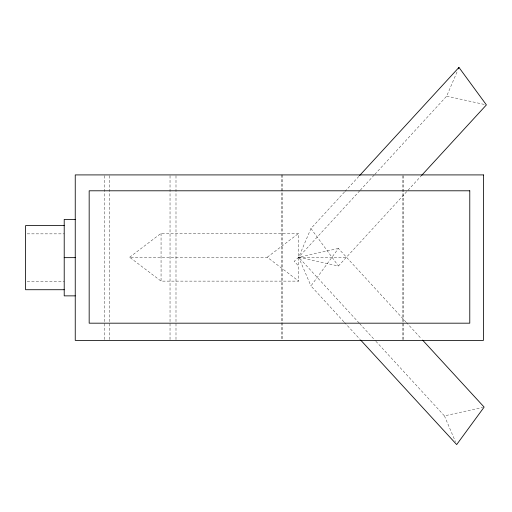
<?xml version="1.0" encoding="UTF-8"?>
<svg xmlns="http://www.w3.org/2000/svg" width="512" height="512" viewBox="0 0 512 512"><rect width="100%" height="100%" fill="white"/><g stroke="black" fill="none" stroke-linecap="round" stroke-linejoin="round"><path stroke-width="0.38" stroke-dasharray="2.56 1.92" d="M344.442 192.058L310.95 228.512L298.688 257.235L294.125 261.402L298.688 265.971M374.848 174.33L446.688 96.134L457.414 71.002M343.878 321.792L310.95 285.952L338.406 248.461L405.85 321.882M344.979 191.475L359.027 176.186M359.725 190.797L298.688 257.235L310.95 285.952M360.262 190.208L374.31 174.918M359.142 323.034L298.688 257.235L338.406 266.003L407.514 190.771M408.058 190.182L421.024 176.07M129.632 257.235L161.056 233.35L298.688 233.35L298.688 281.12L161.056 281.12L129.632 257.235L267.264 257.235L298.688 281.12M267.264 257.235L298.688 233.35M338.406 248.461L298.688 257.235L346.458 257.235M375.872 341.248L444.422 415.866L482.605 407.437M27.174 233.856L64.211 233.856M27.174 281.446L64.211 281.446M446.688 96.134L485.638 104.736M406.387 322.47L421.504 338.925M359.68 323.622L375.334 340.659M344.416 322.381L360.07 339.418M310.95 228.512L338.406 266.003M444.422 415.866L455.456 441.715M403.731 175.712L403.731 339.597M402.854 175.712L402.854 339.597M282.374 174.912L282.374 339.597M281.677 174.912L281.677 339.597M175.994 175.712L175.994 339.597M170.035 175.712L170.035 339.597M161.056 233.35L161.056 281.12M109.798 175.712L109.798 339.597M104.275 175.712L104.275 339.597"/><path stroke-width="0.77" d="M458.336 68.851L458.95 67.418L486.4 104.902L421.562 175.482M359.565 175.597L458.95 67.418M75.245 219.437L64.211 219.437L64.211 295.866L75.245 295.866M64.211 225.581L25.6 225.581L25.6 289.722L64.211 289.722M64.211 257.651L75.245 257.651M422.586 340.096L484.134 407.098L456.685 444.582L360.608 340.006M483.437 174.912L75.245 174.912L75.245 340.39L483.437 340.39L483.437 174.912M469.779 190.797L89.171 190.797L89.171 323.181L469.779 323.181L469.779 190.797"/></g></svg>
